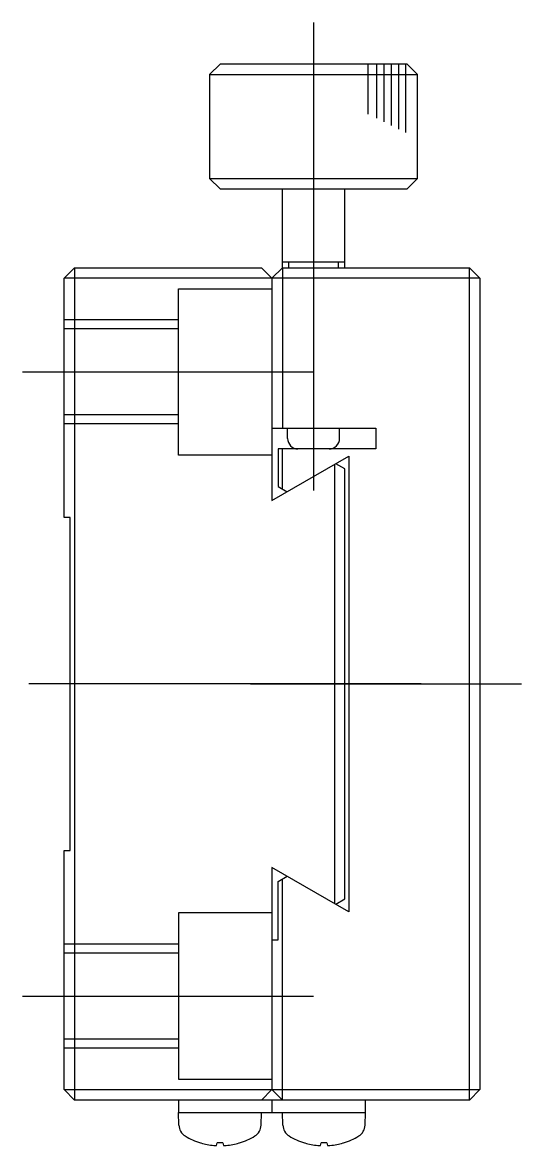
# Model space of a CAD drawing. Extents: x 1 to 214, y -1 to 198.
# Drawn here: x 25.5 to 49.5, y 111 to 165 of the extents above; entities that cross this region are included whole.
import ezdxf

# ---------------------------------------------------------------- set-up
doc = ezdxf.new("R2010")
doc.units = 0
doc.linetypes.add('CENTER', pattern=[50.8, 31.75, -6.35, 6.35, -6.35])
doc.linetypes.add('DASHED', pattern=[19.05, 12.7, -6.35])
doc.layers.get('0').update_dxf_attribs({"linetype": 'CONTINUOUS'})
doc.layers.add('CENTER', color=1, linetype='CENTER')

msp = doc.modelspace()

# ---------------------------------------------------------------- linework, layer by layer
at = {"color": 7, "linetype": 'CONTINUOUS'}
for p, q in [((35, 163.037), (34.5, 162.537)), ((34.5, 162.537), (34.5, 157.537)), ((34.5, 162.537), (44.5, 162.537)), ((44, 163.037), (35, 163.037)), ((44.5, 162.537), (44, 163.037)), ((44.5, 157.537), (44.5, 162.537)), ((34.5, 157.537), (35, 157.037)), ((34.5, 157.537), (44.5, 157.537)), ((44, 157.037), (44.5, 157.537)), ((35, 157.037), (44, 157.037)), ((38, 153.237), (38, 157.037)), ((41, 153.237), (41, 157.037)), ((38, 153.537), (41, 153.537)), ((27.5, 152.737), (28, 153.237)), ((28, 153.237), (37, 153.237)), ((28, 153.237), (28, 113.237)), ((37, 153.237), (37.5, 152.737)), ((37.5, 152.737), (38, 153.237)), ((38, 153.237), (47, 153.237)), ((38, 153.237), (38, 145.537)), ((47, 153.237), (47.5, 152.737)), ((47, 113.237), (47, 153.237)), ((27.5, 141.237), (27.5, 152.737)), ((47.5, 152.737), (27.5, 152.737)), ((37.5, 152.737), (37.5, 142.051)), ((47.5, 152.737), (47.5, 113.737)), ((37.5, 145.537), (42.5, 145.537)), ((38.25, 145.037), (38.25, 145.537)), ((40.75, 145.037), (40.75, 145.537)), ((42.5, 145.537), (42.5, 144.537)), ((37.5, 142.051), (41.2, 144.187)), ((42.5, 144.537), (37.8, 144.537)), ((37.8, 144.537), (37.8, 142.724)), ((38, 142.609), (38, 144.537)), ((41.2, 144.187), (41.2, 122.286)), ((40.5, 143.783), (40.5, 122.69)), ((41, 143.572), (40.567, 143.822)), ((41, 122.902), (41, 143.572)), ((37.8, 142.724), (38.233, 142.474)), ((27.8, 141.237), (27.5, 141.237)), ((27.8, 125.237), (27.8, 141.237)), ((27.5, 113.737), (27.5, 125.237)), ((27.5, 125.237), (27.8, 125.237)), ((41.2, 122.286), (37.5, 124.422)), ((37.5, 124.422), (37.5, 113.737)), ((37.8, 123.749), (38.233, 123.999)), ((37.8, 120.937), (37.8, 123.749)), ((38, 113.237), (38, 123.865)), ((40.567, 122.652), (41, 122.902)), ((37.5, 120.937), (37.8, 120.937)), ((28, 113.237), (27.5, 113.737)), ((27.5, 113.737), (47.5, 113.737)), ((37.5, 113.737), (37, 113.237)), ((37.5, 113.737), (38, 113.237)), ((47.5, 113.737), (47, 113.237)), ((47, 113.237), (28, 113.237)), ((33, 113.237), (33, 112.637)), ((37.5, 113.237), (37.5, 112.637)), ((37.5, 113.237), (37.5, 112.637)), ((42, 112.637), (42, 113.237)), ((33, 112.637), (42, 112.637)), ((33.021, 112.033), (33, 112.637)), ((36.979, 112.033), (37, 112.637)), ((38.021, 112.033), (38, 112.637)), ((41.979, 112.033), (42, 112.637)), ((34.083, 111.174), (34.081, 111.174)), ((34.711, 111.054), (34.759, 111.05)), ((34.759, 111.05), (34.77, 111.05)), ((34.77, 111.05), (34.781, 111.049)), ((34.781, 111.049), (34.79, 111.049)), ((34.79, 111.049), (34.799, 111.049)), ((34.799, 111.049), (34.807, 111.049)), ((34.807, 111.049), (34.815, 111.049)), ((34.815, 111.049), (34.821, 111.05)), ((34.821, 111.05), (34.827, 111.05)), ((34.827, 111.05), (34.831, 111.051)), ((34.831, 111.051), (34.835, 111.052)), ((34.835, 111.052), (34.837, 111.053)), ((34.837, 111.053), (34.838, 111.054)), ((35.139, 111.174), (34.862, 111.174)), ((35.163, 111.054), (35.164, 111.053)), ((35.164, 111.053), (35.166, 111.052)), ((35.166, 111.052), (35.169, 111.051)), ((35.169, 111.051), (35.173, 111.05)), ((35.173, 111.05), (35.179, 111.05)), ((35.179, 111.05), (35.185, 111.049)), ((35.185, 111.049), (35.193, 111.049)), ((35.193, 111.049), (35.201, 111.049)), ((35.201, 111.049), (35.21, 111.049)), ((35.21, 111.049), (35.219, 111.049)), ((35.219, 111.049), (35.23, 111.05)), ((35.23, 111.05), (35.241, 111.05)), ((35.241, 111.05), (35.265, 111.052)), ((35.265, 111.052), (35.289, 111.054)), ((35.919, 111.174), (35.917, 111.174)), ((39.083, 111.174), (39.081, 111.174)), ((39.711, 111.054), (39.759, 111.05)), ((39.759, 111.05), (39.77, 111.05)), ((39.77, 111.05), (39.781, 111.049)), ((39.781, 111.049), (39.79, 111.049)), ((39.79, 111.049), (39.799, 111.049)), ((39.799, 111.049), (39.807, 111.049)), ((39.807, 111.049), (39.815, 111.049)), ((39.815, 111.049), (39.821, 111.05)), ((39.821, 111.05), (39.827, 111.05)), ((39.827, 111.05), (39.831, 111.051)), ((39.831, 111.051), (39.835, 111.052)), ((39.835, 111.052), (39.837, 111.053)), ((39.837, 111.053), (39.838, 111.054)), ((40.139, 111.174), (39.862, 111.174)), ((40.163, 111.054), (40.164, 111.053)), ((40.164, 111.053), (40.166, 111.052)), ((40.166, 111.052), (40.169, 111.051)), ((40.169, 111.051), (40.173, 111.05)), ((40.173, 111.05), (40.179, 111.05)), ((40.179, 111.05), (40.185, 111.049)), ((40.185, 111.049), (40.193, 111.049)), ((40.193, 111.049), (40.201, 111.049)), ((40.201, 111.049), (40.21, 111.049)), ((40.21, 111.049), (40.219, 111.049)), ((40.219, 111.049), (40.23, 111.05)), ((40.23, 111.05), (40.241, 111.05)), ((40.241, 111.05), (40.265, 111.052)), ((40.265, 111.052), (40.289, 111.054)), ((40.919, 111.174), (40.917, 111.174))]:
    msp.add_line(p, q, dxfattribs=at)
at = {"color": 3, "linetype": 'CONTINUOUS'}
for p, q in [((42.115, 163.033), (42.115, 160.627)), ((42.518, 163.033), (42.518, 160.431)), ((42.875, 163.033), (42.875, 160.257)), ((43.233, 163.033), (43.233, 160.083)), ((43.591, 163.033), (43.591, 159.909)), ((43.927, 163.033), (43.927, 159.745)), ((38.301, 153.537), (38.301, 153.237)), ((40.699, 153.237), (40.699, 153.537))]:
    msp.add_line(p, q, dxfattribs=at)
at = {"color": 3, "linetype": 'DASHED'}
for p, q in [((33, 144.237), (33, 152.237)), ((33, 152.237), (37.5, 152.237)), ((33, 150.737), (27.5, 150.737)), ((33, 150.304), (27.5, 150.304)), ((33, 146.17), (27.5, 146.17)), ((33, 145.737), (27.5, 145.737)), ((37.5, 144.237), (33, 144.237)), ((37.5, 122.237), (33, 122.237)), ((33, 122.237), (33, 114.237)), ((33, 120.737), (27.5, 120.737)), ((33, 120.304), (27.5, 120.304)), ((33, 116.17), (27.5, 116.17)), ((33, 115.737), (27.5, 115.737)), ((33, 114.237), (37.5, 114.237))]:
    msp.add_line(p, q, dxfattribs=at)
at = {"color": 7, "linetype": 'CONTINUOUS'}
for centre, radius, start, end in [((38.75, 145.037), 0.5, 180, 270), ((40.25, 145.037), 0.5, 270, 0), ((33.661, 112.055), 0.64, 182, 238.4554), ((36.339, 112.055), 0.64, 301.5446, 358), ((38.661, 112.055), 0.64, 182, 238.4554), ((41.339, 112.055), 0.64, 301.5446, 358), ((35, 114.237), 3.2, 238.4554, 252.9888), ((35, 114.237), 3.2, 287.0112, 301.5446), ((40, 114.237), 3.2, 238.4554, 252.9888), ((40, 114.237), 3.2, 287.0112, 301.5446), ((34.081, 111.234), 0.06, 252.9888, 270), ((34.996, 114.245), 3.204, 253.2797, 264.8964), ((33.749, 111.336), 1.125, 345.4904, 351.8694), ((36.252, 111.336), 1.125, 188.1306, 194.5096), ((35.004, 114.245), 3.204, 275.1036, 286.7203), ((35.919, 111.234), 0.06, 270, 287.0112), ((39.081, 111.234), 0.06, 252.9888, 270), ((39.996, 114.245), 3.204, 253.2797, 264.8964), ((38.749, 111.336), 1.125, 345.4904, 351.8694), ((41.252, 111.336), 1.125, 188.1306, 194.5096), ((40.004, 114.245), 3.204, 275.1036, 286.7203), ((40.919, 111.234), 0.06, 270, 287.0112)]:
    msp.add_arc(centre, radius, start, end, dxfattribs=at)
at = {"layer": 'CENTER', "color": 1, "linetype": 'CENTER'}
for p, q in [((39.5, 165.037), (39.5, 142.537)), ((25.5, 148.237), (39.5, 148.237)), ((44.679, 133.237), (25.8, 133.237)), ((36.464, 133.237), (49.5, 133.237)), ((25.5, 118.237), (39.5, 118.237))]:
    msp.add_line(p, q, dxfattribs=at)

doc.saveas('drawing.dxf')
